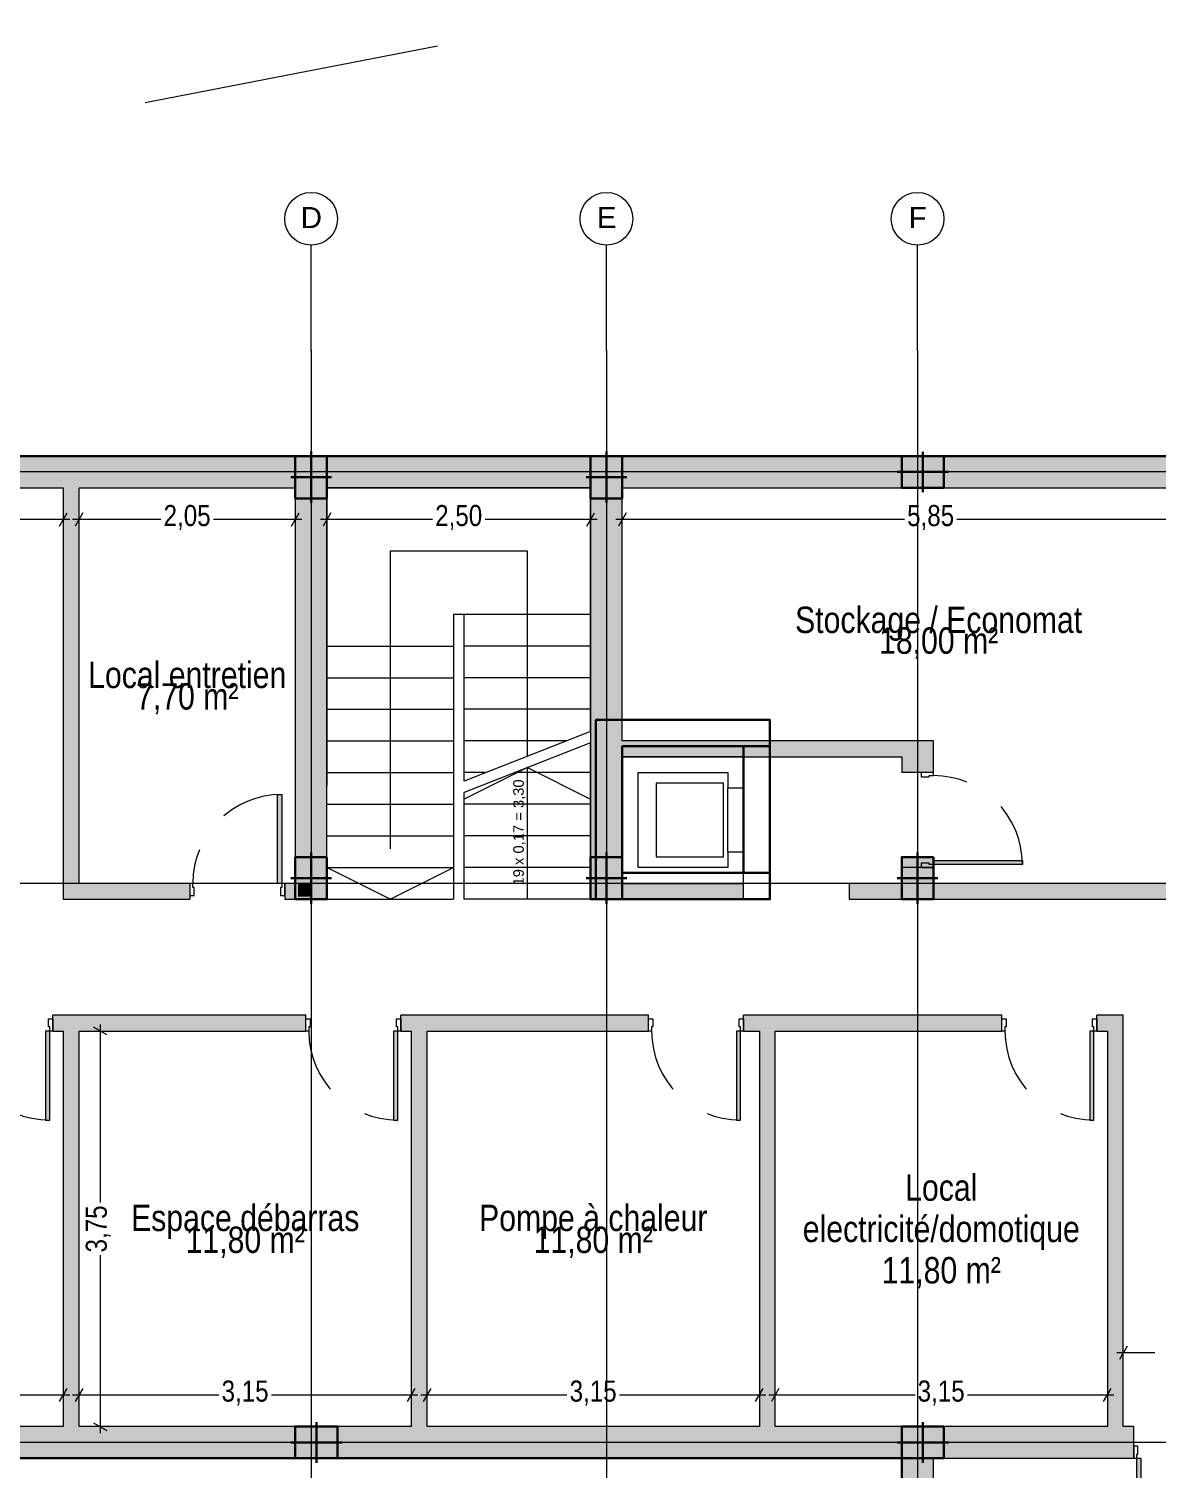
# Model space of a CAD drawing. Header units: centimetres. Extents: x -4381 to 5639, y -3920 to 4826.
# Drawn here: x 106.75 to 117.45, y 66.49 to 80.14 of the extents above; entities that cross this region are included whole.
import ezdxf

# ---------------------------------------------------------------- set-up
doc = ezdxf.new("R2010")
doc.units = ezdxf.units.CM
doc.header["$MEASUREMENT"] = 0
doc.linetypes.add('Dashed', pattern=[0.564444, 0.282222, -0.282222])
doc.linetypes.add('POINTILLE', pattern=[0.1, 0.06, -0.04])
for name, color, linetype, lineweight in [('00- Texts and Fills_Pen_No__1', 7, 'Continuous', 5), ('0_Pen_No__1', 7, 'Continuous', 5), ('a OPCOTE_Pen_No__1', 7, 'Continuous', 5), ('Cotations_Pen_No__2', 8, 'Continuous', 5), ('Dalles_Pen_No__1', 7, 'Continuous', 5), ('Elevator_Pen_No__7', 7, 'Continuous', 5), ('FILES_Pen_No__2', 8, 'Continuous', 5), ('Poteaux Hafsa', 4, 'Continuous', 30), ('Structural - Bearing_Pen_No__1', 7, 'Continuous', 5), ('Structural - Bearing_Pen_No__7', 7, 'Continuous', 5), ('Voile ha', 200, 'Continuous', 30)]:
    doc.layers.add(name, color=color, linetype=linetype, lineweight=lineweight)
for name, color, linetype, lineweight, true_color in [('0_Pen_No__58', 7, 'Continuous', 5, 0xdf0000), ('Elevator_Pen_No__161', 7, 'Continuous', 5, 0x6a6a6a), ('Structural - Combined_Pen_No__161', 7, 'Continuous', 5, 0x6a6a6a)]:
    doc.layers.add(name, color=color, linetype=linetype, lineweight=lineweight, true_color=true_color)
doc.layers.add('Structural - Bearing', color=7, linetype='Continuous')
doc.styles.add('GENERATED_STYLE_2', font='')
doc.styles.add('GENERATED_STYLE_3', font='arial.ttf')
doc.styles.get('GENERATED_STYLE_2').set_extended_font_data('Arial Narrow Occidental')

# ---------------------------------------------------------------- blocks, each defined once
blk = doc.blocks.new('P1')
at = {"layer": 'Poteaux Hafsa', "lineweight": 30}
blk.add_hatch(color=256, dxfattribs=at).paths.add_polyline_path([(0, 0.3), (0, 0), (0.4, 0), (0.4, 0.3)])
at = {"layer": 'Poteaux Hafsa', "color": 144, "lineweight": 30}
for p, q in [((0.2, -0.042), (0.2, 0.342)), ((0.444, 0.15), (-0.044, 0.15))]:
    blk.add_line(p, q, dxfattribs=at)
blk.add_lwpolyline([(0, 0.3), (0, 0), (0.4, 0), (0.4, 0.3)], close=True, dxfattribs=at)

msp = doc.modelspace()

# ---------------------------------------------------------------- hatches: boundary and pattern name
at = {"layer": 'Elevator_Pen_No__161', "linetype": 'Continuous', "ltscale": 10}
for points in [[(109.30677, 75.81563), (109.55677, 75.81563), (109.55677, 76.06563), (109.30677, 76.06563)], [(112.10677, 75.81563), (112.35677, 75.81563), (112.35677, 76.06563), (112.10677, 76.06563)], [(115.04677, 75.81563), (115.29677, 75.81563), (115.29677, 76.06563), (115.04677, 76.06563)], [(109.30677, 72.04063), (109.43177, 72.04063), (109.43177, 71.91563), (109.55677, 71.91563), (109.55677, 72.16563), (109.30677, 72.16563)], [(112.10677, 72.16563), (112.10677, 71.91563), (112.13177, 71.91563), (112.35677, 72.02813), (112.35677, 72.16563)], [(115.05677, 72.16563), (115.05677, 72.04063), (115.30677, 72.04063), (115.30677, 72.16563)], [(109.30677, 71.91563), (109.43177, 71.91563), (109.43177, 72.04063), (109.30677, 72.04063)], [(112.35677, 72.02813), (112.13177, 71.91563), (112.35677, 71.91563)], [(115.05677, 71.91563), (115.30677, 71.91563), (115.30677, 72.04063), (115.05677, 72.04063)], [(109.30677, 66.61563), (109.55677, 66.61563), (109.55677, 66.86563), (109.30677, 66.86563)], [(112.10677, 66.61563), (112.35677, 66.61563), (112.35677, 66.86563), (112.10677, 66.86563)], [(115.04677, 66.61563), (115.29677, 66.61563), (115.29677, 66.86563), (115.04677, 66.86563)]]:
    msp.add_hatch(color=256, dxfattribs=at).paths.add_polyline_path(points)
at = {"layer": 'Structural - Bearing', "linetype": 'Continuous', "lineweight": 0, "ltscale": 10, "true_color": 0x000000}
h = msp.add_hatch(color=18, dxfattribs=at)
h.paths.add_polyline_path([(102.08177, 76.09063), (102.08177, 75.79063), (126.38177, 75.79063), (126.40677, 75.81563), (126.40677, 76.06563), (126.65677, 76.06563), (126.68177, 76.09063)])
h.paths.add_polyline_path([(102.35677, 75.81563), (102.10677, 75.81563), (102.10677, 76.06563), (102.35677, 76.06563)], flags=0)
h.paths.add_polyline_path([(109.55677, 75.81563), (109.30677, 75.81563), (109.30677, 76.06563), (109.55677, 76.06563)], flags=0)
h.paths.add_polyline_path([(112.35677, 75.81563), (112.10677, 75.81563), (112.10677, 76.06563), (112.35677, 76.06563)], flags=0)
h.paths.add_polyline_path([(115.29677, 75.81563), (115.04677, 75.81563), (115.04677, 76.06563), (115.29677, 76.06563)], flags=0)
h.paths.add_polyline_path([(122.65677, 75.81563), (122.40677, 75.81563), (122.40677, 76.06563), (122.65677, 76.06563)], flags=0)
for points in [[(107.23155, 72.04063), (107.23155, 75.79063), (107.08155, 75.79063), (107.08155, 71.89063)], [(112.08177, 71.89063), (112.13177, 71.91563), (112.10677, 71.91563), (112.10677, 72.16563), (112.35677, 72.16563), (112.35677, 72.02813), (112.38177, 72.04063), (112.38177, 75.79063), (112.08177, 75.79063)], [(112.38177, 73.24063), (115.03177, 73.24063), (115.33177, 73.39063), (112.38177, 73.39063)], [(115.03177, 73.24063), (115.03177, 73.09063), (115.21677, 73.09063), (115.33177, 73.09063), (115.33177, 73.39063)], [(115.03177, 72.19063), (115.03177, 72.04063), (115.05677, 72.04063), (115.05677, 72.16563), (115.30677, 72.16563), (115.30677, 72.04063), (115.33177, 72.04063), (115.33177, 72.19063), (115.21677, 72.19063)], [(107.23155, 72.04063), (107.08155, 71.89063), (108.28177, 71.89063), (108.28177, 71.92563), (108.28177, 72.04063)], [(109.18177, 71.89063), (109.43177, 71.89063), (109.43177, 71.91563), (109.30677, 71.91563), (109.30677, 72.04063), (109.18177, 72.04063), (109.18177, 71.92563)], [(112.13177, 71.91563), (112.08177, 71.89063), (113.53177, 71.89063), (113.53177, 72.04063), (112.38177, 72.04063), (112.35677, 72.02813), (112.35677, 71.91563)], [(114.53177, 72.04063), (114.53177, 71.89063), (118.23177, 71.89063), (118.23177, 72.04063), (115.30677, 72.04063), (115.30677, 71.91563), (115.05677, 71.91563), (115.05677, 72.04063)], [(106.98155, 70.64063), (109.38155, 70.64063), (109.38155, 70.75563), (109.38155, 70.79063), (106.98155, 70.79063), (106.98155, 70.75563)], [(110.28155, 70.75563), (110.28155, 70.64063), (112.63177, 70.64063), (112.63177, 70.75563), (112.63177, 70.79063), (110.28155, 70.79063)], [(113.53177, 70.75563), (113.53177, 70.64063), (115.98177, 70.64063), (115.98177, 70.75563), (115.98177, 70.79063), (113.53177, 70.79063)], [(116.88177, 70.75563), (116.88177, 70.64063), (116.98177, 70.64063), (117.13177, 70.79063), (116.88177, 70.79063)], [(116.98177, 70.64063), (116.98177, 66.89063), (117.13177, 66.89063), (117.13177, 70.79063)], [(107.23155, 66.89063), (107.23155, 70.64063), (107.08155, 70.64063), (107.08155, 66.89063)], [(110.38155, 70.64063), (110.38155, 66.89063), (110.53155, 66.89063), (110.53155, 70.64063)], [(113.68155, 70.64063), (113.68155, 66.89063), (113.83155, 66.89063), (113.83155, 70.64063)], [(115.33177, 66.89063), (115.33177, 66.59063), (117.23177, 66.59063), (117.23177, 66.70563), (117.23177, 66.89063)]]:
    msp.add_hatch(color=18, dxfattribs=at).paths.add_polyline_path(points)
h = msp.add_hatch(color=18, dxfattribs=at)
h.paths.add_polyline_path([(109.28177, 71.89063), (109.58177, 71.89063), (109.58177, 75.79063), (109.28177, 75.79063)])
h.paths.add_polyline_path([(109.30677, 71.91563), (109.30677, 72.16563), (109.55677, 72.16563), (109.55677, 71.91563)], flags=0)
at = {"layer": 'Structural - Bearing', "linetype": 'Continuous', "lineweight": 0, "ltscale": 10, "true_color": 0xffffff}
for points in [[(109.15377, 72.88463), (109.11377, 72.88463), (109.11377, 72.04063), (109.15377, 72.04063)], [(116.17577, 72.21863), (116.17577, 72.25863), (115.33177, 72.25863), (115.33177, 72.21863)], [(106.95355, 69.79663), (106.95355, 70.64063), (106.91355, 70.64063), (106.91355, 69.79663)], [(110.25355, 69.79663), (110.25355, 70.64063), (110.21355, 70.64063), (110.21355, 69.79663)], [(113.50377, 69.79663), (113.50377, 70.64063), (113.46377, 70.64063), (113.46377, 69.79663)], [(116.85377, 69.79663), (116.85377, 70.64063), (116.81377, 70.64063), (116.81377, 69.79663)], [(117.25977, 65.74663), (117.29977, 65.74663), (117.29977, 66.59063), (117.25977, 66.59063)]]:
    msp.add_hatch(color=7, dxfattribs=at).paths.add_polyline_path(points)
at = {"layer": 'Structural - Bearing', "linetype": 'Continuous', "lineweight": 0, "ltscale": 10, "true_color": 0x000000}
h = msp.add_hatch(color=18, dxfattribs=at)
h.paths.add_polyline_path([(102.08177, 66.59063), (115.03177, 66.59063), (115.03177, 66.89063), (102.38177, 66.89063), (102.35677, 66.86563), (102.35677, 66.61563), (102.10677, 66.61563)])
h.paths.add_polyline_path([(109.30677, 66.61563), (109.30677, 66.86563), (109.55677, 66.86563), (109.55677, 66.61563)], flags=0)
h.paths.add_polyline_path([(112.35677, 66.61563), (112.10677, 66.61563), (112.10677, 66.86563), (112.35677, 66.86563)], flags=0)
h = msp.add_hatch(color=18, dxfattribs=at)
h.paths.add_polyline_path([(115.03177, 66.89063), (115.03177, 66.59063), (115.33177, 66.59063), (115.33177, 66.89063)])
h.paths.add_polyline_path([(115.04677, 66.61563), (115.04677, 66.86563), (115.29677, 66.86563), (115.29677, 66.61563)], flags=0)
h = msp.add_hatch(color=18, dxfattribs=at)
h.paths.add_polyline_path([(115.03177, 66.59063), (115.03177, 56.39063), (115.33177, 56.39063), (115.33177, 66.59063)])
h.paths.add_polyline_path([(115.29677, 61.21563), (115.04677, 61.21563), (115.04677, 61.46563), (115.29677, 61.46563)], flags=0)
h.paths.add_polyline_path([(115.30677, 64.91563), (115.05677, 64.91563), (115.05677, 65.16563), (115.30677, 65.16563)], flags=0)

# ---------------------------------------------------------------- linework, layer by layer
at = {"layer": '0_Pen_No__1', "linetype": 'Continuous', "ltscale": 10}
for p, q in [((115.21677, 73.09063), (115.03177, 73.09063)), ((115.33177, 73.09063), (115.21677, 73.09063)), ((115.21677, 72.19063), (115.03177, 72.19063)), ((115.33177, 72.19063), (115.21677, 72.19063)), ((108.28177, 72.04063), (108.28177, 71.92563)), ((109.18177, 72.04063), (109.18177, 71.92563)), ((108.28177, 71.92563), (108.28177, 71.89063)), ((109.18177, 71.92563), (109.18177, 71.89063)), ((106.98155, 70.75563), (106.98155, 70.79063)), ((106.98155, 70.64063), (106.98155, 70.75563)), ((109.38155, 70.75563), (109.38155, 70.79063)), ((109.38155, 70.64063), (109.38155, 70.75563)), ((110.28155, 70.75563), (110.28155, 70.79063)), ((110.28155, 70.64063), (110.28155, 70.75563)), ((112.63177, 70.75563), (112.63177, 70.79063)), ((112.63177, 70.64063), (112.63177, 70.75563)), ((113.53177, 70.75563), (113.53177, 70.79063)), ((113.53177, 70.64063), (113.53177, 70.75563)), ((115.98177, 70.75563), (115.98177, 70.79063)), ((115.98177, 70.64063), (115.98177, 70.75563)), ((116.88177, 70.75563), (116.88177, 70.79063)), ((116.88177, 70.64063), (116.88177, 70.75563)), ((117.23177, 66.70563), (117.23177, 66.89063)), ((117.23177, 66.59063), (117.23177, 66.70563))]:
    msp.add_line(p, q, dxfattribs=at)
at = {"layer": '0_Pen_No__58', "linetype": 'Dashed', "ltscale": 10, "flags": 128}
msp.add_lwpolyline([(126.83423, 80.14172), (126.89262, 52.36962), (101.94498, 52.36962), (101.9446, 78.29063), (111.4543, 80.14172)], dxfattribs=at)
at = {"layer": 'a OPCOTE_Pen_No__1', "lineweight": 30}
for points in [[(112.13177, 71.89063), (113.78177, 71.89063), (113.78177, 73.59063), (112.13177, 73.59063)], [(112.38177, 72.14063), (113.53177, 72.14063), (113.53177, 73.34063), (112.38177, 73.34063)]]:
    msp.add_lwpolyline(points, close=True, dxfattribs=at)
at = {"layer": 'Cotations_Pen_No__2', "linetype": 'Continuous', "ltscale": 10}
for p, q in [((107.04546, 75.42813), (107.11763, 75.55313)), ((107.26763, 75.55313), (107.19546, 75.42813)), ((109.24569, 75.42813), (109.31785, 75.55313)), ((109.61786, 75.55313), (109.54569, 75.42813)), ((112.04569, 75.42813), (112.11785, 75.55313)), ((112.41785, 75.55313), (112.34569, 75.42813)), ((107.08155, 75.49063), (104.98054, 75.49063)), ((107.14267, 75.49063), (107.08155, 75.49063)), ((107.23155, 75.49063), (107.17042, 75.49063)), ((108.00778, 75.49063), (107.23155, 75.49063)), ((109.28177, 75.49063), (108.50554, 75.49063)), ((109.3429, 75.49063), (109.28177, 75.49063)), ((109.58177, 75.49063), (109.52065, 75.49063)), ((110.58289, 75.49063), (109.58177, 75.49063)), ((112.08177, 75.49063), (111.08065, 75.49063)), ((112.1429, 75.49063), (112.08177, 75.49063)), ((112.38177, 75.49063), (112.32065, 75.49063)), ((115.05789, 75.49063), (112.38177, 75.49063)), ((118.23177, 75.49063), (115.55565, 75.49063)), ((107.49405, 70.60454), (107.36905, 70.67671)), ((107.43155, 70.70175), (107.43155, 70.64063)), ((107.43155, 70.64063), (107.43155, 69.0145)), ((107.43155, 68.51675), (107.43155, 66.89063)), ((117.13177, 67.59063), (117.07065, 67.59063)), ((117.16785, 67.65313), (117.09569, 67.52813)), ((117.43289, 67.59063), (117.13177, 67.59063)), ((104.98054, 67.19063), (107.08155, 67.19063)), ((107.04546, 67.12813), (107.11763, 67.25313)), ((107.08155, 67.19063), (107.14267, 67.19063)), ((107.17042, 67.19063), (107.23155, 67.19063)), ((107.26763, 67.25313), (107.19546, 67.12813)), ((107.23155, 67.19063), (108.55767, 67.19063)), ((109.05542, 67.19063), (110.38155, 67.19063)), ((110.34546, 67.12813), (110.41763, 67.25313)), ((110.38155, 67.19063), (110.44267, 67.19063)), ((110.47042, 67.19063), (110.53155, 67.19063)), ((110.56763, 67.25313), (110.49546, 67.12813)), ((110.53155, 67.19063), (111.85767, 67.19063)), ((112.35542, 67.19063), (113.68155, 67.19063)), ((113.64546, 67.12813), (113.71763, 67.25313)), ((113.68155, 67.19063), (113.74267, 67.19063)), ((113.77042, 67.19063), (113.83155, 67.19063)), ((113.86763, 67.25313), (113.79546, 67.12813)), ((113.83155, 67.19063), (115.15778, 67.19063)), ((115.65554, 67.19063), (116.98177, 67.19063)), ((116.94569, 67.12813), (117.01785, 67.25313)), ((116.98177, 67.19063), (117.0429, 67.19063)), ((107.36905, 66.92671), (107.49405, 66.85454)), ((107.43155, 66.89063), (107.43155, 66.8295))]:
    msp.add_line(p, q, dxfattribs=at)
at = {"layer": 'Dalles_Pen_No__1', "linetype": 'Continuous', "ltscale": 10, "flags": 128}
msp.add_lwpolyline([(93.94478, 76.09063), (93.94478, 65.49063), (100.08177, 65.49063), (100.08177, 73.49063), (102.08177, 73.49063), (102.08177, 66.59063), (115.03177, 66.59063), (115.03177, 61.19063), (118.38177, 61.19063), (118.38177, 66.59063), (126.38177, 66.59063), (126.38177, 62.09063), (128.48177, 62.09063), (128.48177, 76.09063)], close=True, dxfattribs=at)
at = {"layer": 'Elevator_Pen_No__7', "linetype": 'Continuous', "ltscale": 10}
for p, q in [((112.38177, 73.24063), (112.38177, 72.04063)), ((113.53177, 73.24063), (112.38177, 73.24063)), ((113.53177, 72.94513), (113.53177, 73.24063)), ((112.53177, 72.19063), (112.53177, 73.09063)), ((112.53177, 73.09063), (113.38177, 73.09063)), ((113.38177, 73.09063), (113.38177, 72.94513)), ((113.34177, 72.98963), (112.70377, 72.98963)), ((112.70377, 72.98963), (112.70377, 72.29163)), ((113.34177, 72.29163), (113.34177, 72.98963)), ((113.38177, 72.94513), (113.53177, 72.94513)), ((113.38177, 72.33613), (113.38177, 72.94513)), ((112.70377, 72.29163), (113.34177, 72.29163)), ((113.53177, 72.33613), (113.38177, 72.33613)), ((113.38177, 72.33613), (113.38177, 72.19063)), ((113.53177, 72.04063), (113.53177, 72.33613)), ((113.38177, 72.19063), (112.53177, 72.19063)), ((112.38177, 72.04063), (113.53177, 72.04063))]:
    msp.add_line(p, q, dxfattribs=at)
at = {"layer": 'FILES_Pen_No__2', "linetype": 'Continuous', "ltscale": 10}
for p, q in [((109.43177, 77.09063), (109.43177, 78.09063)), ((112.23177, 77.09063), (112.23177, 78.09063)), ((115.18177, 77.09063), (115.18177, 78.09063)), ((109.43177, 77.09063), (109.43177, 55.59063)), ((112.23177, 77.09063), (112.23177, 55.59063)), ((115.18177, 77.09063), (115.18177, 55.59063)), ((129.0597, 75.94063), (93.36987, 75.94063)), ((128.48478, 72.04063), (93.94478, 72.04063)), ((128.48478, 66.74063), (93.94478, 66.74063))]:
    msp.add_line(p, q, dxfattribs=at)
for centre in [(109.43177, 78.34063), (112.23177, 78.34063), (115.18177, 78.34063)]:
    msp.add_circle(centre, 0.25, dxfattribs=at)
for p in [(109.43177, 77.09063), (109.43177, 77.09063), (112.23177, 77.09063), (112.23177, 77.09063), (115.18177, 77.09063), (115.18177, 77.09063)]:
    msp.add_point(p, dxfattribs=at)
at = {"layer": 'Structural - Bearing_Pen_No__1', "linetype": 'Continuous', "ltscale": 10}
for p, q in [((115.33177, 73.09063), (115.21677, 73.09063)), ((115.33177, 72.19063), (115.21677, 72.19063)), ((108.28177, 72.04063), (108.28177, 71.92563)), ((109.18177, 72.04063), (109.18177, 71.92563)), ((106.98155, 70.64063), (106.98155, 70.75563)), ((109.38155, 70.64063), (109.38155, 70.75563)), ((110.28155, 70.64063), (110.28155, 70.75563)), ((112.63177, 70.64063), (112.63177, 70.75563)), ((113.53177, 70.64063), (113.53177, 70.75563)), ((115.98177, 70.64063), (115.98177, 70.75563)), ((116.88177, 70.64063), (116.88177, 70.75563)), ((117.23177, 66.59063), (117.23177, 66.70563))]:
    msp.add_line(p, q, dxfattribs=at)
at = {"layer": 'Structural - Bearing_Pen_No__1', "linetype": 'Continuous', "ltscale": 10, "flags": 128}
for points in [[(126.68177, 76.09063), (102.08177, 76.09063)], [(102.38177, 75.79063), (107.08155, 75.79063)], [(107.08155, 75.79063), (107.08155, 71.89063)], [(107.23155, 72.04063), (107.23155, 75.79063)], [(107.23155, 75.79063), (109.28177, 75.79063)], [(109.28177, 75.79063), (109.28177, 71.89063)], [(109.58177, 71.89063), (109.58177, 75.79063)], [(109.58177, 75.79063), (112.08177, 75.79063)], [(112.08177, 75.79063), (112.08177, 71.89063)], [(112.38177, 73.39063), (112.38177, 75.79063)], [(112.38177, 75.79063), (118.23177, 75.79063)], [(115.33177, 73.39063), (112.38177, 73.39063)], [(115.33177, 73.09063), (115.33177, 73.39063)], [(112.38177, 72.04063), (112.38177, 73.24063)], [(112.38177, 73.24063), (115.03177, 73.24063)], [(115.03177, 73.24063), (115.03177, 73.09063)], [(115.03177, 72.19063), (115.03177, 72.04063)], [(115.33177, 72.04063), (115.33177, 72.19063)], [(108.28177, 72.04063), (107.23155, 72.04063)], [(109.30677, 72.04063), (109.18177, 72.04063)], [(113.53177, 72.04063), (112.38177, 72.04063)], [(113.53177, 71.89063), (113.53177, 72.04063)], [(115.03177, 72.04063), (114.53177, 72.04063)], [(114.53177, 72.04063), (114.53177, 71.89063)], [(118.23177, 72.04063), (115.33177, 72.04063)], [(107.08155, 71.89063), (108.28177, 71.89063)], [(109.18177, 71.89063), (109.43177, 71.89063)], [(109.28177, 71.89063), (109.58177, 71.89063)], [(109.43177, 71.89063), (109.43177, 71.91563)], [(112.08177, 71.89063), (113.53177, 71.89063)], [(114.53177, 71.89063), (118.23177, 71.89063)], [(109.38155, 70.79063), (106.98155, 70.79063)], [(112.63177, 70.79063), (110.28155, 70.79063)], [(115.98177, 70.79063), (113.53177, 70.79063)], [(117.13177, 70.79063), (116.88177, 70.79063)], [(117.13177, 66.89063), (117.13177, 70.79063)], [(106.98155, 70.64063), (107.08155, 70.64063)], [(107.08155, 70.64063), (107.08155, 66.89063)], [(107.23155, 66.89063), (107.23155, 70.64063)], [(107.23155, 70.64063), (109.38155, 70.64063)], [(110.28155, 70.64063), (110.38155, 70.64063)], [(110.38155, 70.64063), (110.38155, 66.89063)], [(110.53155, 66.89063), (110.53155, 70.64063)], [(110.53155, 70.64063), (112.63177, 70.64063)], [(113.53177, 70.64063), (113.68155, 70.64063)], [(113.68155, 70.64063), (113.68155, 66.89063)], [(113.83155, 70.64063), (115.98177, 70.64063)], [(113.83155, 66.89063), (113.83155, 70.64063)], [(116.88177, 70.64063), (116.98177, 70.64063)], [(116.98177, 70.64063), (116.98177, 66.89063)], [(107.08155, 66.89063), (102.38177, 66.89063)], [(110.38155, 66.89063), (107.23155, 66.89063)], [(113.68155, 66.89063), (110.53155, 66.89063)], [(116.98177, 66.89063), (113.83155, 66.89063)], [(117.23177, 66.89063), (117.13177, 66.89063)], [(102.08177, 66.59063), (115.03177, 66.59063)], [(115.03177, 66.59063), (115.03177, 56.69063)], [(115.33177, 61.49063), (115.33177, 66.59063)], [(115.33177, 66.59063), (117.23177, 66.59063)]]:
    msp.add_lwpolyline(points, dxfattribs=at)
at = {"layer": 'Structural - Bearing_Pen_No__7', "linetype": 'Continuous', "ltscale": 10}
for p, q in [((115.33177, 73.09063), (115.21677, 73.09063)), ((115.21677, 73.09063), (115.21677, 73.05063)), ((115.29177, 73.05063), (115.29177, 73.06263)), ((115.29177, 73.06263), (115.33177, 73.06263)), ((115.33177, 73.06263), (115.33177, 73.09063)), ((115.21677, 73.05063), (115.29177, 73.05063)), ((109.11377, 72.04063), (109.11377, 72.88463)), ((109.11377, 72.88463), (109.15377, 72.88463)), ((109.15377, 72.88463), (109.15377, 72.04063)), ((115.33177, 72.21863), (115.33177, 72.25863)), ((115.33177, 72.25863), (116.17577, 72.25863)), ((116.17577, 72.25863), (116.17577, 72.21863)), ((115.29177, 72.23063), (115.21677, 72.23063)), ((115.21677, 72.23063), (115.21677, 72.19063)), ((115.21677, 72.19063), (115.33177, 72.19063)), ((115.29177, 72.21863), (115.29177, 72.23063)), ((115.33177, 72.21863), (115.29177, 72.21863)), ((115.33177, 72.19063), (115.33177, 72.21863)), ((116.17577, 72.21863), (115.33177, 72.21863)), ((108.30977, 72.04063), (108.28177, 72.04063)), ((108.28177, 72.04063), (108.28177, 71.92563)), ((108.30977, 72.00063), (108.30977, 72.04063)), ((108.32177, 72.00063), (108.30977, 72.00063)), ((108.32177, 71.92563), (108.32177, 72.00063)), ((109.15377, 72.04063), (109.11377, 72.04063)), ((109.15377, 72.00063), (109.14177, 72.00063)), ((109.14177, 72.00063), (109.14177, 71.92563)), ((109.18177, 72.04063), (109.15377, 72.04063)), ((109.15377, 72.04063), (109.15377, 72.00063)), ((109.18177, 71.92563), (109.18177, 72.04063)), ((108.28177, 71.92563), (108.32177, 71.92563)), ((109.14177, 71.92563), (109.18177, 71.92563)), ((106.94155, 70.68063), (106.94155, 70.75563)), ((106.94155, 70.75563), (106.98155, 70.75563)), ((106.98155, 70.75563), (106.98155, 70.64063)), ((109.38155, 70.64063), (109.38155, 70.75563)), ((109.38155, 70.75563), (109.42155, 70.75563)), ((109.42155, 70.75563), (109.42155, 70.68063)), ((110.24155, 70.68063), (110.24155, 70.75563)), ((110.24155, 70.75563), (110.28155, 70.75563)), ((110.28155, 70.75563), (110.28155, 70.64063)), ((112.63177, 70.64063), (112.63177, 70.75563)), ((112.63177, 70.75563), (112.67177, 70.75563)), ((112.67177, 70.75563), (112.67177, 70.68063)), ((113.49177, 70.68063), (113.49177, 70.75563)), ((113.49177, 70.75563), (113.53177, 70.75563)), ((113.53177, 70.75563), (113.53177, 70.64063)), ((115.98177, 70.64063), (115.98177, 70.75563)), ((115.98177, 70.75563), (116.02177, 70.75563)), ((116.02177, 70.75563), (116.02177, 70.68063)), ((116.84177, 70.68063), (116.84177, 70.75563)), ((116.84177, 70.75563), (116.88177, 70.75563)), ((116.88177, 70.75563), (116.88177, 70.64063)), ((106.95355, 70.64063), (106.91355, 70.64063)), ((106.91355, 70.64063), (106.91355, 69.79663)), ((106.95355, 70.68063), (106.94155, 70.68063)), ((106.95355, 70.64063), (106.95355, 70.68063)), ((106.98155, 70.64063), (106.95355, 70.64063)), ((106.95355, 69.79663), (106.95355, 70.64063)), ((109.40955, 70.64063), (109.38155, 70.64063)), ((109.42155, 70.68063), (109.40955, 70.68063)), ((109.40955, 70.68063), (109.40955, 70.64063)), ((110.25355, 70.64063), (110.21355, 70.64063)), ((110.21355, 70.64063), (110.21355, 69.79663)), ((110.25355, 70.68063), (110.24155, 70.68063)), ((110.25355, 70.64063), (110.25355, 70.68063)), ((110.28155, 70.64063), (110.25355, 70.64063)), ((110.25355, 69.79663), (110.25355, 70.64063)), ((112.65977, 70.64063), (112.63177, 70.64063)), ((112.67177, 70.68063), (112.65977, 70.68063)), ((112.65977, 70.68063), (112.65977, 70.64063)), ((113.50377, 70.64063), (113.46377, 70.64063)), ((113.46377, 70.64063), (113.46377, 69.79663)), ((113.50377, 70.68063), (113.49177, 70.68063)), ((113.50377, 70.64063), (113.50377, 70.68063)), ((113.53177, 70.64063), (113.50377, 70.64063)), ((113.50377, 69.79663), (113.50377, 70.64063)), ((116.00977, 70.64063), (115.98177, 70.64063)), ((116.02177, 70.68063), (116.00977, 70.68063)), ((116.00977, 70.68063), (116.00977, 70.64063)), ((116.85377, 70.64063), (116.81377, 70.64063)), ((116.81377, 70.64063), (116.81377, 69.79663)), ((116.85377, 70.68063), (116.84177, 70.68063)), ((116.85377, 70.64063), (116.85377, 70.68063)), ((116.88177, 70.64063), (116.85377, 70.64063)), ((116.85377, 69.79663), (116.85377, 70.64063)), ((106.91355, 69.79663), (106.95355, 69.79663)), ((110.21355, 69.79663), (110.25355, 69.79663)), ((113.46377, 69.79663), (113.50377, 69.79663)), ((116.81377, 69.79663), (116.85377, 69.79663)), ((117.23177, 66.70563), (117.23177, 66.59063)), ((117.27177, 66.70563), (117.23177, 66.70563)), ((117.27177, 66.63063), (117.27177, 66.70563)), ((117.23177, 66.59063), (117.25977, 66.59063)), ((117.25977, 66.59063), (117.25977, 66.63063)), ((117.25977, 66.63063), (117.27177, 66.63063)), ((117.25977, 65.74663), (117.25977, 66.59063)), ((117.25977, 66.59063), (117.29977, 66.59063)), ((117.29977, 66.59063), (117.29977, 65.74663))]:
    msp.add_line(p, q, dxfattribs=at)
at = {"layer": 'Structural - Bearing_Pen_No__7', "linetype": 'POINTILLE', "ltscale": 10}
for centre, start, end in [((115.33177, 72.21863), 360, 90), ((109.15377, 72.04063), 90, 180), ((106.95355, 70.64063), 180, 270), ((110.25355, 70.64063), 180, 270), ((113.50377, 70.64063), 180, 270), ((116.85377, 70.64063), 180, 270), ((117.25977, 66.59063), 270, 0)]:
    msp.add_arc(centre, 0.844, start, end, dxfattribs=at)
at = {"layer": 'Structural - Combined_Pen_No__161', "linetype": 'Dashed', "ltscale": 10}
for p, q in [((112.08177, 75.79063), (109.58177, 75.79063)), ((109.58177, 75.79063), (109.58177, 71.89063)), ((112.08177, 73.48063), (112.08177, 75.79063)), ((111.48177, 75.19063), (110.18177, 75.19063)), ((110.18177, 75.19063), (110.18177, 71.89063)), ((111.48177, 73.24563), (111.48177, 75.19063)), ((110.88177, 74.59063), (110.78177, 74.59063)), ((110.78177, 74.59063), (110.78177, 71.89063)), ((110.88177, 73.01063), (110.88177, 74.59063)), ((112.08177, 74.59063), (110.88177, 74.59063)), ((109.58177, 74.29063), (110.78177, 74.29063)), ((112.08177, 74.29063), (110.88177, 74.29063)), ((109.58177, 73.99063), (110.78177, 73.99063)), ((112.08177, 73.99063), (110.88177, 73.99063)), ((109.58177, 73.69063), (110.78177, 73.69063)), ((112.08177, 73.69063), (110.88177, 73.69063)), ((112.08177, 73.48063), (110.88177, 73.01063)), ((109.58177, 73.39063), (110.78177, 73.39063)), ((111.85198, 73.39063), (110.88177, 73.39063)), ((109.58177, 73.09063), (110.78177, 73.09063)), ((111.08603, 73.09063), (110.88177, 73.09063)), ((109.58177, 72.79063), (110.78177, 72.79063)), ((109.58177, 72.49063), (110.78177, 72.49063)), ((109.58177, 72.19063), (110.78177, 72.19063)), ((110.18177, 71.89063), (109.58177, 72.19063)), ((110.18177, 71.89063), (110.78177, 72.19063)), ((109.58177, 71.89063), (110.78177, 71.89063)), ((109.58177, 71.89063), (110.78177, 71.89063))]:
    msp.add_line(p, q, dxfattribs=at)
at = {"layer": 'Structural - Combined_Pen_No__161', "linetype": 'Continuous', "ltscale": 10}
for p, q in [((112.08177, 73.37323), (110.88177, 72.90323)), ((112.08177, 71.89063), (112.08177, 73.37323)), ((111.48177, 73.13823), (110.88177, 72.83823)), ((112.08177, 73.09063), (111.36023, 73.09063)), ((111.48177, 71.89063), (111.48177, 73.13823)), ((111.48177, 73.13823), (112.08177, 72.83823)), ((110.88177, 71.89063), (110.88177, 72.90323)), ((112.08177, 72.79063), (110.88177, 72.79063)), ((112.08177, 72.49063), (110.88177, 72.49063)), ((112.08177, 72.19063), (110.88177, 72.19063)), ((112.08177, 71.89063), (110.88177, 71.89063)), ((112.08177, 71.89063), (110.88177, 71.89063))]:
    msp.add_line(p, q, dxfattribs=at)
at = {"layer": 'Voile ha', "color": 8, "lineweight": 30}
for p, q in [((113.53177, 73.34063), (113.78177, 73.34063)), ((113.53177, 72.14063), (113.78177, 72.14063))]:
    msp.add_line(p, q, dxfattribs=at)
at = {"layer": 'Voile ha', "lineweight": 30}
for points in [[(126.68177, 76.09063), (93.94463, 76.09063), (93.94478, 65.49063)], [(93.94478, 65.49063), (100.08177, 65.49063), (100.08177, 73.49063), (102.08177, 73.49063), (102.08177, 66.59063), (115.03177, 66.59062), (115.03177, 55.39063), (128.48177, 55.39063)]]:
    msp.add_lwpolyline(points, dxfattribs=at)
at = {"layer": 'Voile ha', "color": 8, "lineweight": 30}
for points in [[(113.78177, 73.34063), (113.78177, 73.59063), (112.13177, 73.59063), (112.13177, 71.89063), (113.78177, 71.89063), (113.78177, 72.14063)], [(113.53177, 73.34063), (112.38177, 73.34063), (112.38177, 72.14063), (113.53177, 72.14063)]]:
    msp.add_lwpolyline(points, dxfattribs=at)

# ---------------------------------------------------------------- block references
at = {"layer": 'Poteaux Hafsa', "rotation": 270}
for p in [(109.28177, 76.09063), (109.28177, 76.09063), (112.08177, 76.09063), (109.28177, 72.29063), (112.08177, 72.29063), (115.03177, 72.29063)]:
    msp.add_blockref('P1', p, dxfattribs=at)
at = {"layer": 'Poteaux Hafsa'}
for p in [(115.03177, 75.79063), (109.28177, 66.59063), (115.03177, 66.59063)]:
    msp.add_blockref('P1', p, dxfattribs=at)

# ---------------------------------------------------------------- texts
at = {"layer": '00- Texts and Fills_Pen_No__1', "linetype": 'Continuous', "char_height": 0.25, "attachment_point": 5, "rotation": 0, "style": 'GENERATED_STYLE_2'}
for s, insert, width, line_spacing_factor in [('\\A1;{\\fArial Narrow Occidental|b0|i0|c0|p34;Stockage / Economat\\P\\fArial Narrow Occidental|b0|i0|c0|p34;18,00 m²}', (115.38177, 74.4174), 2.9706516, 0.472471), ('\\A1;{\\fArial Narrow Occidental|b0|i0|c0|p34;Local entretien\\P\\fArial Narrow Occidental|b0|i0|c0|p34;7,70 m²}', (108.25666, 73.89201), 2.0502218, 0.490074), ('\\A1;{\\fArial Narrow Occidental|b0|i0|c0|p34;Local electricité/domotique\\P\\fArial Narrow Occidental|b0|i0|c0|p34;11,80 m²}', (115.40666, 68.74201), 3.1502218, 0.940183), ('\\A1;{\\fArial Narrow Occidental|b0|i0|c0|p34;Espace débarras\\P\\fArial Narrow Occidental|b0|i0|c0|p34;11,80 m²}', (108.80655, 68.74263), 2.9706516, 0.49786), ('\\A1;{\\fArial Narrow Occidental|b0|i0|c0|p34;Pompe à chaleur\\P\\fArial Narrow Occidental|b0|i0|c0|p34;11,80 m²}', (112.10655, 68.74263), 2.9706516, 0.49786)]:
    msp.add_mtext(s, dxfattribs=dict(at, insert=insert, width=width, line_spacing_factor=line_spacing_factor))
at = {"layer": 'Cotations_Pen_No__2', "linetype": 'Continuous', "char_height": 0.2, "attachment_point": 7, "style": 'GENERATED_STYLE_2'}
for s, insert, rotation in [('\\A1;{\\fArial Narrow Occidental|b0|i0|c0|p34;2,05}', (108.03266, 75.39063), 0), ('\\A1;{\\fArial Narrow Occidental|b0|i0|c0|p34;2,50}', (110.60777, 75.39063), 0), ('\\A1;{\\fArial Narrow Occidental|b0|i0|c0|p34;5,85}', (115.08277, 75.39063), 0), ('\\A1;{\\fArial Narrow Occidental|b0|i0|c0|p34;3,75}', (107.53155, 68.54163), 90), ('\\A1;{\\fArial Narrow Occidental|b0|i0|c0|p34;3,15}', (108.58255, 67.09063), 0), ('\\A1;{\\fArial Narrow Occidental|b0|i0|c0|p34;3,15}', (111.88255, 67.09063), 0), ('\\A1;{\\fArial Narrow Occidental|b0|i0|c0|p34;3,15}', (115.18266, 67.09063), 0)]:
    msp.add_mtext(s, dxfattribs=dict(at, insert=insert, rotation=rotation))
at = {"layer": 'FILES_Pen_No__2', "linetype": 'Continuous', "char_height": 0.2, "attachment_point": 4, "style": 'GENERATED_STYLE_3'}
for s, insert in [('\\A1;{\\fArial|b0|i0|c0|p34;D}', (109.33303, 78.35206)), ('\\A1;{\\fArial|b0|i0|c0|p34;E}', (112.14034, 78.35206)), ('\\A1;{\\fArial|b0|i0|c0|p34;F}', (115.09766, 78.35206))]:
    msp.add_mtext(s, dxfattribs=dict(at, insert=insert))
at = {"layer": 'Structural - Combined_Pen_No__161', "linetype": 'Continuous', "insert": (111.40719, 73.02643), "char_height": 0.1, "attachment_point": 6, "rotation": 90, "style": 'GENERATED_STYLE_3'}
msp.add_mtext('\\A1;{\\fArial|b0|i0|c0|p34; 19 x 0,17 = 3,30}', dxfattribs=at)

doc.saveas('drawing.dxf')
